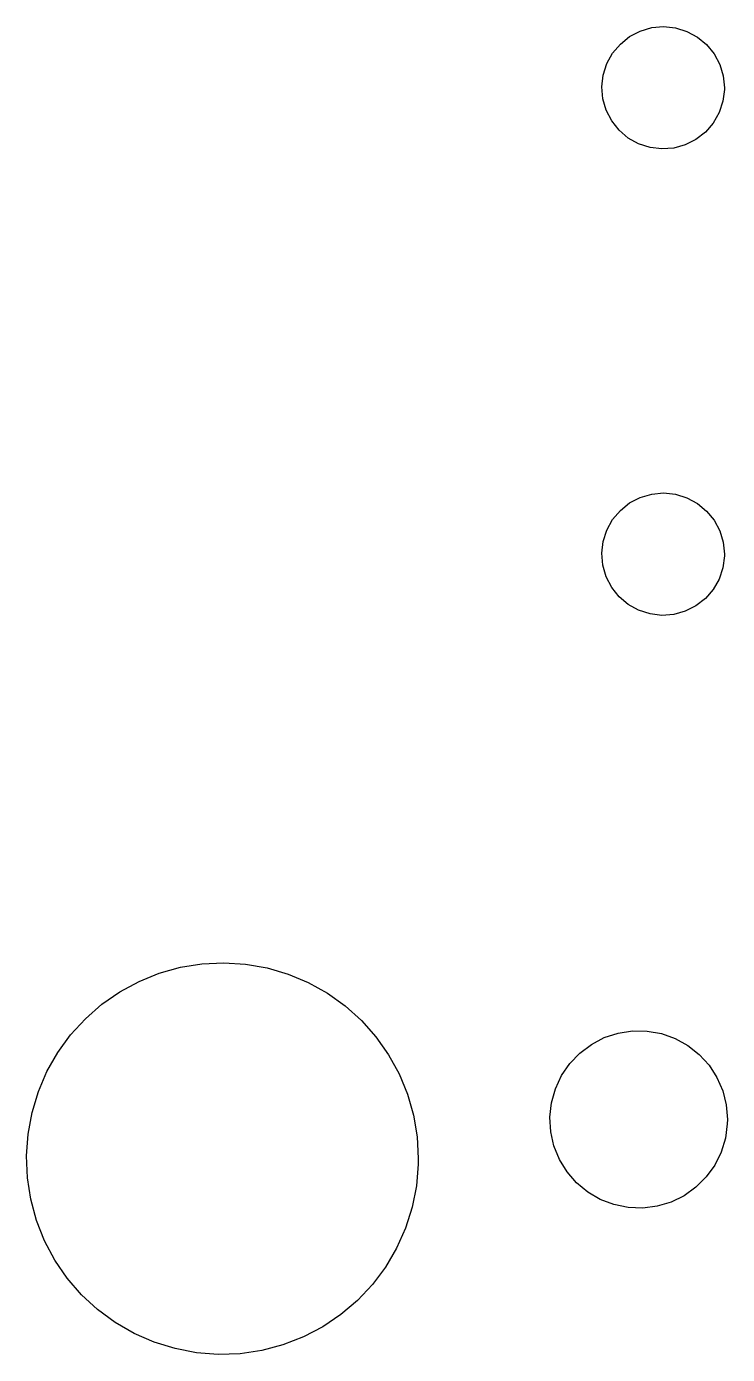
# Model space of a CAD drawing. Extents: x 3.87 to 6.13, y -5.13 to -3.27.
# Drawn here: x 3.874 to 4.325, y -5.126 to -4.272 of the extents above; entities that cross this region are included whole.
import ezdxf

# ---------------------------------------------------------------- set-up
doc = ezdxf.new("R2010")
doc.units = 0
doc.header["$MEASUREMENT"] = 0
doc.layers.add('BLACK', color=7, linetype='CONTINUOUS')

msp = doc.modelspace()

# ---------------------------------------------------------------- linework, layer by layer
at = {"layer": 'BLACK', "linetype": 'CONTINUOUS'}
for p, q in [((4.25592, -4.28309), (4.26191, -4.27828)), ((4.26191, -4.27828), (4.26872, -4.27472)), ((4.26872, -4.27472), (4.27609, -4.27255)), ((4.27609, -4.27255), (4.28374, -4.27185)), ((4.28374, -4.27185), (4.29138, -4.27265)), ((4.29138, -4.27265), (4.29872, -4.27493)), ((4.29872, -4.27493), (4.30548, -4.27858)), ((4.30548, -4.27858), (4.3114, -4.28348)), ((4.25098, -4.28898), (4.25592, -4.28309)), ((4.3114, -4.28348), (4.31626, -4.28943)), ((4.24495, -4.30303), (4.24728, -4.29571)), ((4.24728, -4.29571), (4.25098, -4.28898)), ((4.31626, -4.28943), (4.31986, -4.29622)), ((4.2441, -4.31067), (4.24495, -4.30303)), ((4.31986, -4.29622), (4.32208, -4.30357)), ((4.32208, -4.30357), (4.32283, -4.31122)), ((4.24474, -4.31833), (4.2441, -4.31067)), ((4.32282, -4.31232), (4.32186, -4.31994)), ((4.32283, -4.31122), (4.32282, -4.31232)), ((4.24686, -4.32571), (4.24474, -4.31833)), ((4.32186, -4.31994), (4.31943, -4.32723)), ((4.25037, -4.33255), (4.24686, -4.32571)), ((4.31943, -4.32723), (4.31564, -4.33391)), ((4.25514, -4.33857), (4.25037, -4.33255)), ((4.261, -4.34355), (4.25514, -4.33857)), ((4.31564, -4.33391), (4.31061, -4.33973)), ((4.2677, -4.3473), (4.261, -4.34355)), ((4.27501, -4.34967), (4.2677, -4.3473)), ((4.30456, -4.34446), (4.2977, -4.34793)), ((4.31061, -4.33973), (4.30456, -4.34446)), ((4.28264, -4.35058), (4.27501, -4.34967)), ((4.2903, -4.34999), (4.28264, -4.35058)), ((4.2977, -4.34793), (4.2903, -4.34999)), ((4.26191, -4.57828), (4.26872, -4.57472)), ((4.26872, -4.57472), (4.27609, -4.57255)), ((4.27609, -4.57255), (4.28374, -4.57185)), ((4.28374, -4.57185), (4.29138, -4.57265)), ((4.29138, -4.57265), (4.29872, -4.57493)), ((4.29872, -4.57493), (4.30548, -4.57858)), ((4.25098, -4.58898), (4.25592, -4.58309)), ((4.25592, -4.58309), (4.26191, -4.57828)), ((4.30548, -4.57858), (4.3114, -4.58348)), ((4.3114, -4.58348), (4.31626, -4.58943)), ((4.24728, -4.59571), (4.25098, -4.58898)), ((4.31626, -4.58943), (4.31986, -4.59622)), ((4.2441, -4.61067), (4.24495, -4.60303)), ((4.24495, -4.60303), (4.24728, -4.59571)), ((4.31986, -4.59622), (4.32208, -4.60357)), ((4.32208, -4.60357), (4.32283, -4.61122)), ((4.24474, -4.61833), (4.2441, -4.61067)), ((4.32283, -4.61122), (4.32282, -4.61232)), ((4.24686, -4.62571), (4.24474, -4.61833)), ((4.32186, -4.61994), (4.31943, -4.62723)), ((4.32282, -4.61232), (4.32186, -4.61994)), ((4.25037, -4.63255), (4.24686, -4.62571)), ((4.31943, -4.62723), (4.31564, -4.63391)), ((4.25514, -4.63857), (4.25037, -4.63255)), ((4.31564, -4.63391), (4.31061, -4.63973)), ((4.261, -4.64355), (4.25514, -4.63857)), ((4.2677, -4.6473), (4.261, -4.64355)), ((4.30456, -4.64446), (4.2977, -4.64793)), ((4.31061, -4.63973), (4.30456, -4.64446)), ((4.27501, -4.64967), (4.2677, -4.6473)), ((4.28264, -4.65058), (4.27501, -4.64967)), ((4.2903, -4.64999), (4.28264, -4.65058)), ((4.2977, -4.64793), (4.2903, -4.64999)), ((3.9594, -4.88074), (3.97295, -4.87695)), ((3.97295, -4.87695), (3.98683, -4.87471)), ((3.98683, -4.87471), (4.00088, -4.87402)), ((4.00088, -4.87402), (4.01492, -4.8749)), ((4.01492, -4.8749), (4.02877, -4.87734)), ((3.94636, -4.88601), (3.9594, -4.88074)), ((4.02877, -4.87734), (4.04226, -4.88132)), ((4.04226, -4.88132), (4.05523, -4.88677)), ((3.92244, -4.90072), (3.93399, -4.8927)), ((3.93399, -4.8927), (3.94636, -4.88601)), ((4.05523, -4.88677), (4.06751, -4.89363)), ((4.06751, -4.89363), (4.07894, -4.90182)), ((3.91185, -4.90999), (3.92244, -4.90072)), ((4.07894, -4.90182), (4.08939, -4.91123)), ((3.90237, -4.92037), (3.91185, -4.90999)), ((4.08939, -4.91123), (4.09873, -4.92175)), ((4.24559, -4.92218), (4.25449, -4.91927)), ((4.25449, -4.91927), (4.26373, -4.91786)), ((4.26373, -4.91786), (4.27309, -4.91797)), ((4.27309, -4.91797), (4.2823, -4.91961)), ((4.2823, -4.91961), (4.29112, -4.92273)), ((3.8941, -4.93175), (3.90237, -4.92037)), ((4.09873, -4.92175), (4.10684, -4.93324)), ((4.22982, -4.93211), (4.2373, -4.9265)), ((4.2373, -4.9265), (4.24559, -4.92218)), ((4.29112, -4.92273), (4.29931, -4.92725)), ((4.29931, -4.92725), (4.30665, -4.93305)), ((3.88715, -4.94398), (3.8941, -4.93175)), ((4.10684, -4.93324), (4.11362, -4.94556)), ((4.22335, -4.93888), (4.22982, -4.93211)), ((4.30665, -4.93305), (4.31295, -4.93997)), ((3.88161, -4.95691), (3.88715, -4.94398)), ((4.21808, -4.94661), (4.22335, -4.93888)), ((4.31295, -4.93997), (4.31803, -4.94783)), ((4.11362, -4.94556), (4.11898, -4.95857)), ((4.21414, -4.95509), (4.21808, -4.94661)), ((4.31803, -4.94783), (4.32176, -4.95641)), ((3.87755, -4.97038), (3.88161, -4.95691)), ((4.11898, -4.95857), (4.12285, -4.97209)), ((4.21164, -4.96411), (4.21414, -4.95509)), ((4.32176, -4.95641), (4.32404, -4.96548)), ((3.87501, -4.98421), (3.87755, -4.97038)), ((4.21065, -4.97341), (4.21164, -4.96411)), ((4.32404, -4.96548), (4.3248, -4.9748)), ((4.12285, -4.97209), (4.1252, -4.98596)), ((4.21119, -4.98275), (4.21065, -4.97341)), ((4.32473, -4.97759), (4.32351, -4.98687)), ((4.3248, -4.9748), (4.32473, -4.97759)), ((3.87403, -4.99824), (3.87501, -4.98421)), ((4.1252, -4.98596), (4.12598, -5)), ((4.21324, -4.99187), (4.21119, -4.98275)), ((4.32351, -4.98687), (4.32079, -4.99582)), ((4.21676, -5.00054), (4.21324, -4.99187)), ((4.32079, -4.99582), (4.31665, -5.0042)), ((3.87462, -5.01229), (3.87403, -4.99824)), ((4.12594, -5.00352), (4.12476, -5.01753)), ((4.12598, -5), (4.12594, -5.00352)), ((4.22165, -5.00852), (4.21676, -5.00054)), ((4.31665, -5.0042), (4.31119, -5.0118)), ((3.87677, -5.02619), (3.87462, -5.01229)), ((4.22778, -5.01559), (4.22165, -5.00852)), ((4.31119, -5.0118), (4.30456, -5.01841)), ((4.12476, -5.01753), (4.12203, -5.03133)), ((4.23497, -5.02157), (4.22778, -5.01559)), ((4.24305, -5.02629), (4.23497, -5.02157)), ((4.30456, -5.01841), (4.29695, -5.02384)), ((3.88046, -5.03977), (3.87677, -5.02619)), ((4.25179, -5.02962), (4.24305, -5.02629)), ((4.26096, -5.03149), (4.25179, -5.02962)), ((4.27959, -5.03064), (4.27031, -5.03183)), ((4.28855, -5.02795), (4.27959, -5.03064)), ((4.29695, -5.02384), (4.28855, -5.02795)), ((4.12203, -5.03133), (4.11777, -5.04474)), ((4.27031, -5.03183), (4.26096, -5.03149)), ((3.88563, -5.05284), (3.88046, -5.03977)), ((4.11777, -5.04474), (4.11205, -5.05759)), ((3.89224, -5.06526), (3.88563, -5.05284)), ((4.11205, -5.05759), (4.10493, -5.06972)), ((3.90018, -5.07687), (3.89224, -5.06526)), ((4.10493, -5.06972), (4.09651, -5.08098)), ((3.90937, -5.08752), (3.90018, -5.07687)), ((4.09651, -5.08098), (4.08688, -5.09123)), ((3.91969, -5.09707), (3.90937, -5.08752)), ((3.93102, -5.10542), (3.91969, -5.09707)), ((4.08688, -5.09123), (4.07617, -5.10035)), ((3.9432, -5.11245), (3.93102, -5.10542)), ((4.07617, -5.10035), (4.06451, -5.10822)), ((3.95609, -5.11808), (3.9432, -5.11245)), ((4.05204, -5.11473), (4.03893, -5.11982)), ((4.06451, -5.10822), (4.05204, -5.11473)), ((3.96952, -5.12224), (3.95609, -5.11808)), ((3.98334, -5.12488), (3.96952, -5.12224)), ((4.02533, -5.12341), (4.01142, -5.12547)), ((4.03893, -5.11982), (4.02533, -5.12341)), ((3.99736, -5.12596), (3.98334, -5.12488)), ((4.01142, -5.12547), (3.99736, -5.12596))]:
    msp.add_line(p, q, dxfattribs=at)

doc.saveas('drawing.dxf')
